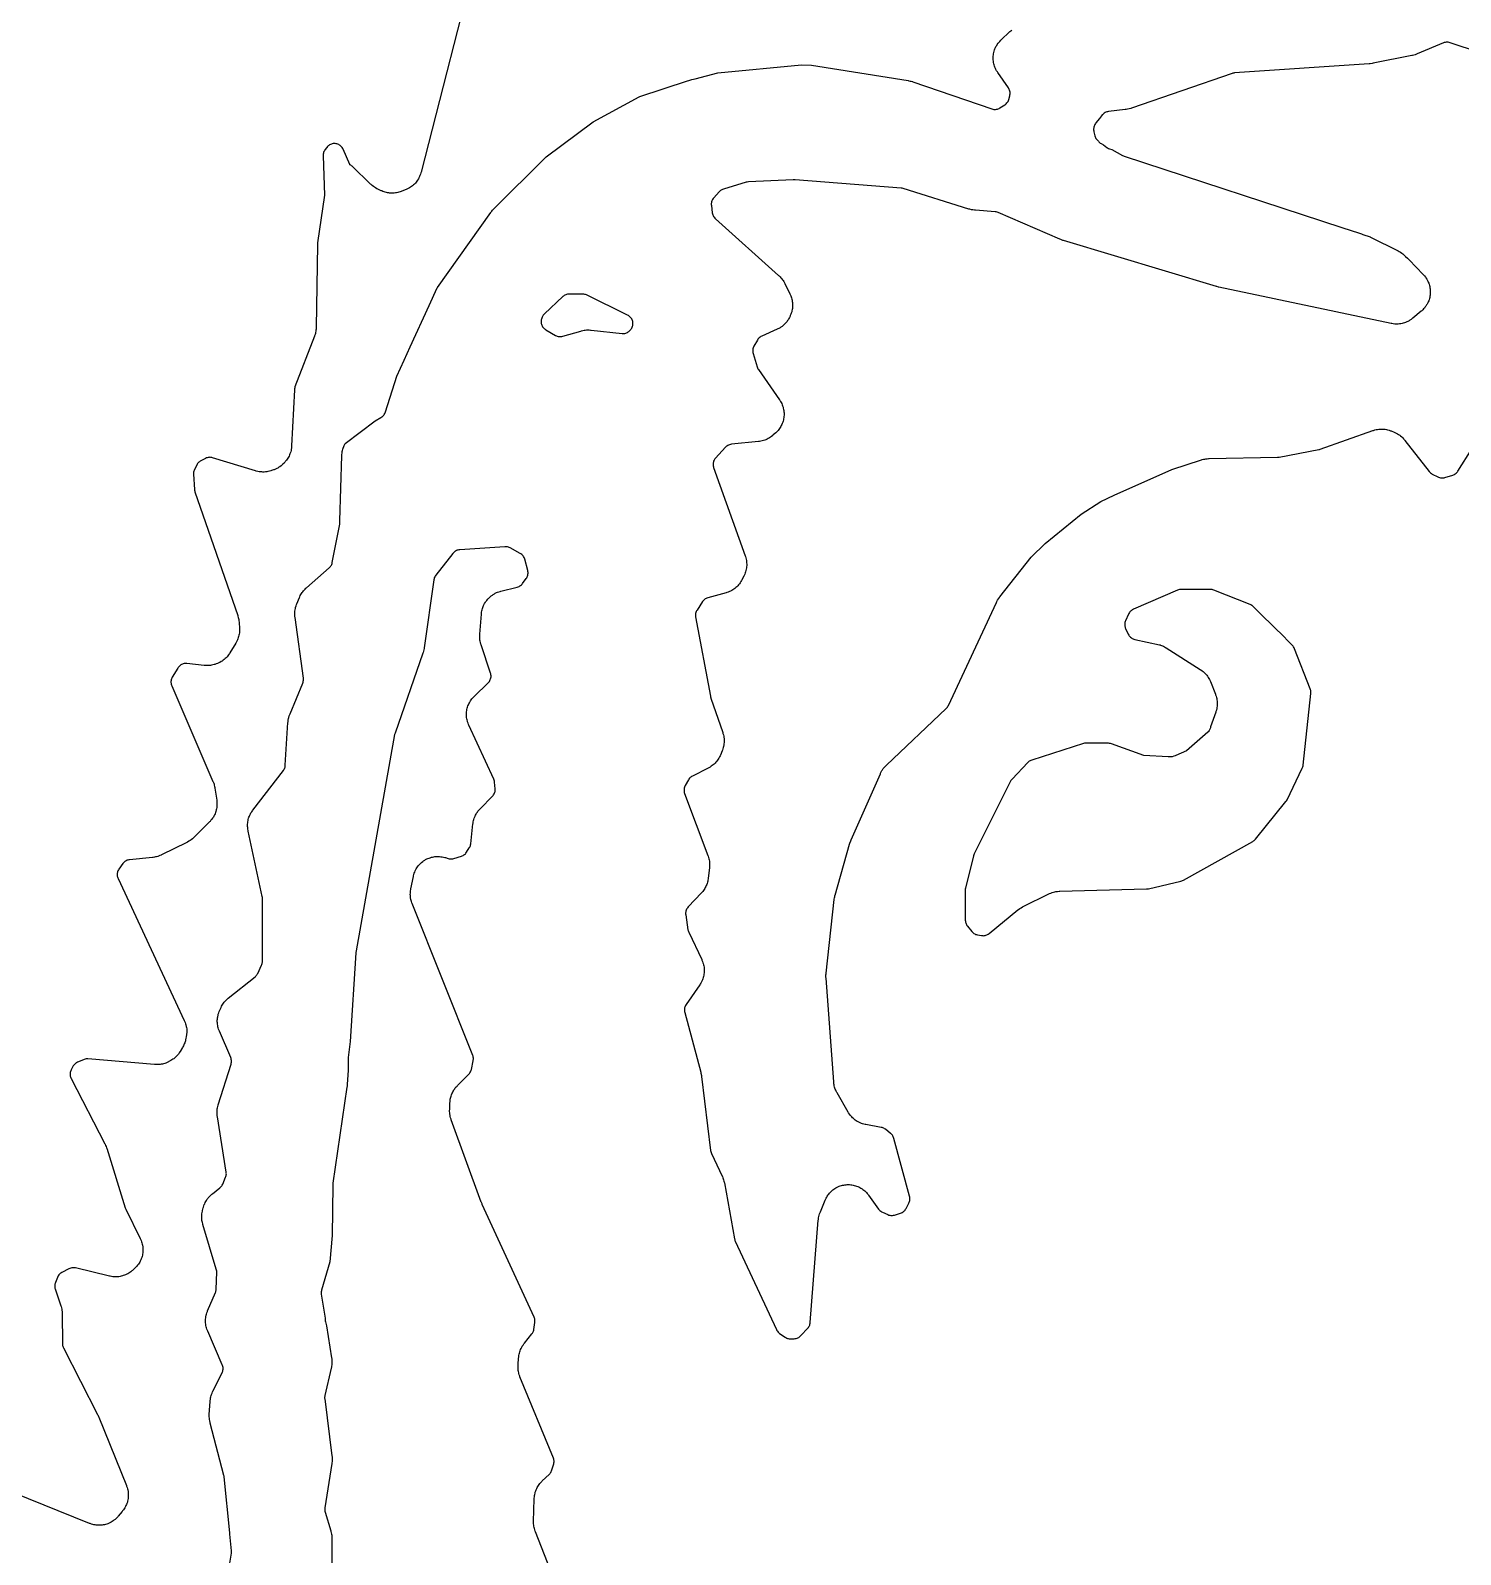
# Model space of a CAD drawing. Header units: millimetres. Extents: x 0 to 194, y 0 to 300.
# Drawn here: x 50.65 to 96.1, y 204.21 to 252.65 of the extents above; entities that cross this region are included whole.
import ezdxf

# ---------------------------------------------------------------- set-up
doc = ezdxf.new("R2010")
doc.units = ezdxf.units.MM
doc.layers.add('CUT', color=7, linetype='CONTINUOUS')

msp = doc.modelspace()

# ---------------------------------------------------------------- linework, layer by layer
at = {"layer": 'CUT'}
for points in [[(64.9231, 255.403), (63.0636, 248.145), (63.0573, 248.1228), (63.0435, 248.0786), (63.0275, 248.0352), (63.0139, 248.0033), (62.9935, 247.9618), (62.9766, 247.9315), (62.952, 247.8923), (62.9322, 247.8639), (62.9037, 247.8274), (62.881, 247.8012), (62.849, 247.7679), (62.8237, 247.7441), (62.7884, 247.7142), (62.7608, 247.6932), (62.7226, 247.6671), (62.693, 247.649), (62.6524, 247.627), (62.6106, 247.6071), (62.5895, 247.5976), (62.4532, 247.541), (62.4336, 247.5334), (62.3942, 247.5191), (62.3542, 247.5067), (62.3238, 247.4988), (62.2827, 247.4901), (62.2517, 247.4851), (62.21, 247.4803), (62.1787, 247.4782), (62.1368, 247.4773), (62.1054, 247.4781), (62.0635, 247.4812), (62.0323, 247.4849), (61.991, 247.4918), (61.9602, 247.4984), (61.9197, 247.5091), (61.8897, 247.5186), (61.8504, 247.533), (61.8117, 247.5493), (61.7926, 247.5579), (61.6828, 247.6103), (61.6613, 247.6213), (61.6189, 247.6444), (61.5779, 247.6697), (61.5482, 247.6903), (61.5101, 247.7198), (61.4736, 247.7514), (61.4558, 247.7676), (60.8694, 248.3329), (60.8486, 248.3512), (60.8262, 248.3674), (60.8024, 248.3816), (60.7936, 248.3858), (60.5839, 248.8737), (60.5707, 248.9005), (60.5549, 248.9259), (60.5367, 248.9496), (60.5162, 248.9714), (60.4937, 248.991), (60.4693, 249.0083), (60.4433, 249.0231), (60.4159, 249.0352), (60.3875, 249.0445), (60.3584, 249.051), (60.3287, 249.0545), (60.2988, 249.055), (60.269, 249.0526), (60.2396, 249.0472), (60.2108, 249.0389), (60.1831, 249.0278), (60.1566, 249.014), (60.1316, 248.9976), (60.1083, 248.9788), (60.087, 248.9578), (60.068, 248.9348), (60.0058, 248.8517), (59.9896, 248.8276), (59.9758, 248.8022), (59.9645, 248.7755), (59.9558, 248.7478), (59.9499, 248.7194), (59.9467, 248.6906), (59.9463, 248.6616), (59.9897, 247.4128), (59.7737, 245.8985), (59.7716, 245.8797), (59.7696, 245.8539), (59.7687, 245.835), (59.7276, 243.2175), (59.7269, 243.1978), (59.7245, 243.1584), (59.7205, 243.1192), (59.7161, 243.09), (59.7086, 243.0512), (59.7017, 243.0225), (59.6909, 242.9846), (59.6784, 242.9472), (59.6717, 242.9286), (59.0548, 241.3215), (59.045, 241.2913), (59.0385, 241.2602), (59.0353, 241.2287), (58.9481, 239.4441), (58.9465, 239.4225), (58.9423, 239.3794), (58.936, 239.3365), (58.9298, 239.3047), (58.9194, 239.2626), (58.9102, 239.2315), (58.8958, 239.1906), (58.8836, 239.1605), (58.8654, 239.1212), (58.8503, 239.0925), (58.8284, 239.0551), (58.8106, 239.0279), (58.7852, 238.9928), (58.7581, 238.959), (58.7442, 238.9424), (58.7219, 238.9172), (58.7061, 238.9002), (58.6736, 238.867), (58.6394, 238.8355), (58.6126, 238.8133), (58.5753, 238.7855), (58.5463, 238.7661), (58.5064, 238.7423), (58.4756, 238.7261), (58.4334, 238.7065), (58.3903, 238.6892), (58.3685, 238.6811), (58.309, 238.6607), (58.2865, 238.6536), (58.2413, 238.6407), (58.1954, 238.6301), (58.1607, 238.6241), (58.114, 238.6184), (58.0789, 238.6159), (58.0319, 238.6152), (57.9966, 238.6164), (57.9498, 238.6205), (57.9149, 238.6255), (57.8687, 238.6345), (57.8231, 238.6459), (57.8004, 238.6522), (56.4365, 239.0698), (56.4084, 239.0769), (56.3798, 239.0813), (56.3509, 239.083), (56.322, 239.0818), (56.2933, 239.0778), (56.2651, 239.0711), (56.2377, 239.0617), (56.2114, 239.0497), (56.0627, 238.9733), (56.039, 238.9596), (56.0165, 238.9439), (55.9956, 238.9261), (55.9764, 238.9066), (55.9591, 238.8854), (55.9438, 238.8626), (55.9306, 238.8386), (55.8612, 238.6971), (55.849, 238.6686), (55.8398, 238.639), (55.8337, 238.6086), (55.8308, 238.5778), (55.8311, 238.5468), (55.8605, 238.0626), (55.8634, 238.0355), (55.8687, 238.0088), (55.8764, 237.9827), (57.2348, 234.0538), (57.241, 234.0345), (57.2524, 233.9957), (57.2622, 233.9564), (57.2681, 233.9266), (57.2743, 233.8866), (57.2787, 233.8464), (57.2804, 233.8262), (57.291, 233.6566), (57.2919, 233.6338), (57.2924, 233.5883), (57.2907, 233.5427), (57.2876, 233.5087), (57.2813, 233.4635), (57.2748, 233.43), (57.2639, 233.3857), (57.254, 233.353), (57.2387, 233.31), (57.2256, 233.2785), (57.206, 233.2373), (57.1843, 233.1972), (57.173, 233.1774), (56.9828, 232.8642), (56.9703, 232.8448), (56.9443, 232.8065), (56.9164, 232.7696), (56.894, 232.7431), (56.8624, 232.7093), (56.8375, 232.6852), (56.8026, 232.6548), (56.7753, 232.6335), (56.7375, 232.6068), (56.7082, 232.5883), (56.6678, 232.5657), (56.6367, 232.5504), (56.5942, 232.532), (56.5509, 232.5159), (56.529, 232.5084), (56.5121, 232.5031), (56.4898, 232.4967), (56.445, 232.4851), (56.3997, 232.4758), (56.3654, 232.4706), (56.3194, 232.466), (56.2848, 232.4644), (56.2385, 232.4646), (56.1923, 232.4671), (56.1693, 232.469), (55.6166, 232.5282), (55.588, 232.5299), (55.5594, 232.5289), (55.5311, 232.5251), (55.5032, 232.5187), (55.4761, 232.5096), (55.4499, 232.498), (55.425, 232.4839), (55.4015, 232.4676), (55.3797, 232.449), (55.3598, 232.4285), (55.3419, 232.4062), (55.3262, 232.3823), (55.1547, 232.0914), (55.1416, 232.0664), (55.1308, 232.0404), (55.1225, 232.0134), (55.1168, 231.9858), (55.1138, 231.9578), (55.1133, 231.9296), (55.1155, 231.9015), (55.1204, 231.8737), (55.1278, 231.8465), (55.1377, 231.8201), (56.4489, 228.783), (56.4562, 228.7648), (56.4702, 228.7282), (56.4825, 228.6911), (56.4905, 228.6629), (56.4996, 228.6248), (56.507, 228.5863), (56.5103, 228.567), (56.5662, 228.1874), (56.569, 228.1643), (56.5734, 228.118), (56.5754, 228.0715), (56.5751, 228.0366), (56.5723, 227.9902), (56.5684, 227.9555), (56.5607, 227.9096), (56.5533, 227.8756), (56.541, 227.8307), (56.53, 227.7976), (56.5132, 227.7542), (56.4988, 227.7224), (56.4776, 227.681), (56.4601, 227.6509), (56.4346, 227.6119), (56.4141, 227.5837), (56.3848, 227.5476), (56.3537, 227.5131), (56.3376, 227.4962), (55.8489, 227.0071), (55.831, 226.9901), (55.7944, 226.9573), (55.756, 226.9265), (55.7261, 226.905), (55.6845, 226.8786), (55.6417, 226.8545), (55.6199, 226.843), (54.8155, 226.4471), (54.7971, 226.4385), (54.7599, 226.4223), (54.722, 226.4077), (54.6931, 226.3981), (54.6541, 226.387), (54.6244, 226.38), (54.5845, 226.3724), (54.5443, 226.3667), (54.5242, 226.3643), (53.7998, 226.2944), (53.7718, 226.2903), (53.7442, 226.2836), (53.7175, 226.2744), (53.6917, 226.2627), (53.6671, 226.2485), (53.644, 226.2322), (53.6225, 226.2137), (53.6028, 226.1933), (53.5852, 226.1711), (53.4584, 225.995), (53.4426, 225.9707), (53.4293, 225.945), (53.4185, 225.9181), (53.4103, 225.8904), (53.4048, 225.862), (53.4021, 225.8331), (53.4022, 225.8042), (53.4051, 225.7754), (53.4107, 225.747), (53.4191, 225.7193), (53.4301, 225.6925), (55.5378, 221.1868), (55.5472, 221.1652), (55.5648, 221.1216), (55.5802, 221.0771), (55.59, 221.0433), (55.6006, 220.9974), (55.6068, 220.9627), (55.6126, 220.916), (55.6151, 220.8809), (55.616, 220.8338), (55.6148, 220.7986), (55.6108, 220.7517), (55.6043, 220.7051), (55.6005, 220.6819), (55.5843, 220.5978), (55.5802, 220.5787), (55.5711, 220.5407), (55.5604, 220.5031), (55.5512, 220.4753), (55.5373, 220.4388), (55.5257, 220.412), (55.5087, 220.3768), (55.4902, 220.3425), (55.4805, 220.3255), (55.4072, 220.2026), (55.3964, 220.1853), (55.374, 220.1514), (55.3501, 220.1184), (55.3311, 220.0946), (55.3043, 220.064), (55.2832, 220.042), (55.2538, 220.0139), (55.2308, 219.9939), (55.1989, 219.9685), (55.1742, 219.9507), (55.1402, 219.9284), (55.1052, 219.9076), (55.0875, 219.8976), (55.0487, 219.8769), (55.0295, 219.8672), (54.9906, 219.8488), (54.9509, 219.8323), (54.9206, 219.8213), (54.8794, 219.8086), (54.8482, 219.8006), (54.8061, 219.7919), (54.7742, 219.787), (54.7314, 219.7823), (54.6992, 219.7804), (54.6562, 219.7799), (54.6132, 219.7815), (54.5917, 219.7827), (52.4742, 219.9607), (52.4444, 219.9618), (52.4146, 219.9598), (52.3852, 219.9549), (52.3564, 219.9471), (52.3285, 219.9365), (52.1399, 219.8537), (52.1138, 219.8407), (52.0891, 219.8252), (52.066, 219.8075), (52.0448, 219.7875), (52.0255, 219.7656), (52.0085, 219.7419), (51.9939, 219.7167), (51.9401, 219.6126), (51.9282, 219.5866), (51.9188, 219.5595), (51.9121, 219.5317), (51.908, 219.5034), (51.9066, 219.4748), (51.908, 219.4462), (51.9121, 219.4179), (51.9188, 219.3901), (51.9282, 219.3631), (51.9401, 219.337), (53.0107, 217.2669), (53.0193, 217.2492), (53.0359, 217.2134), (53.0509, 217.1769), (53.0642, 217.1398), (53.0705, 217.1211), (53.6588, 215.2316), (53.6666, 215.2096), (53.6761, 215.1883), (54.1373, 214.2517), (54.1467, 214.2312), (54.1646, 214.1899), (54.1803, 214.1477), (54.1905, 214.1156), (54.202, 214.072), (54.2089, 214.039), (54.216, 213.9945), (54.2196, 213.961), (54.2222, 213.916), (54.2224, 213.8823), (54.2205, 213.8373), (54.2173, 213.8037), (54.2109, 213.7592), (54.2044, 213.7261), (54.1936, 213.6824), (54.1838, 213.6501), (54.1687, 213.6077), (54.1557, 213.5765), (54.1364, 213.5358), (54.1204, 213.5061), (54.0971, 213.4676), (54.0782, 213.4396), (54.0512, 213.4036), (54.0296, 213.3777), (53.9992, 213.3446), (53.9671, 213.313), (53.9506, 213.2976), (53.8866, 213.2407), (53.8701, 213.2267), (53.8364, 213.1996), (53.8014, 213.1741), (53.7743, 213.1562), (53.7371, 213.1342), (53.7084, 213.119), (53.6692, 213.1007), (53.6393, 213.0884), (53.5985, 213.0738), (53.5674, 213.0645), (53.5255, 213.0539), (53.4937, 213.0476), (53.4509, 213.0411), (53.4186, 213.0379), (53.3754, 213.0356), (53.343, 213.0354), (53.2997, 213.0373), (53.2675, 213.0402), (53.2246, 213.0462), (53.1821, 213.0543), (53.1609, 213.0588), (52.0807, 213.3181), (52.0504, 213.3237), (52.0196, 213.3262), (51.9887, 213.3256), (51.958, 213.3217), (51.9279, 213.3147), (51.8987, 213.3047), (51.8707, 213.2917), (51.6429, 213.1715), (51.6168, 213.1559), (51.5924, 213.1379), (51.57, 213.1174), (51.5497, 213.0948), (51.5318, 213.0702), (51.5165, 213.044), (51.5039, 213.0163), (51.4409, 212.8566), (51.4313, 212.8284), (51.4246, 212.7993), (51.4208, 212.7698), (51.42, 212.74), (51.4221, 212.7103), (51.4271, 212.6809), (51.4351, 212.6522), (51.6112, 212.1196), (51.6179, 212.0975), (51.6302, 212.0528), (51.6401, 212.0076), (51.6458, 211.9734), (51.6511, 211.9274), (51.6539, 211.8812), (51.6548, 211.8581), (51.6648, 210.9136), (51.6664, 210.8859), (51.6705, 210.8585), (51.6771, 210.8316), (51.6862, 210.8054), (51.6977, 210.7801), (52.7806, 208.6637), (52.7894, 208.6454), (52.8104, 208.5993), (52.8184, 208.5807), (53.6968, 206.3995), (53.7045, 206.3787), (53.7191, 206.3367), (53.7315, 206.2941), (53.7393, 206.2617), (53.7474, 206.2181), (53.7519, 206.1851), (53.7558, 206.1409), (53.757, 206.1077), (53.7565, 206.0632), (53.7544, 206.03), (53.7495, 205.9859), (53.7442, 205.9531), (53.735, 205.9096), (53.7265, 205.8775), (53.713, 205.8352), (53.7013, 205.804), (53.6837, 205.7632), (53.6691, 205.7334), (53.6476, 205.6945), (53.63, 205.6663), (53.6048, 205.6297), (53.5778, 205.5945), (53.5638, 205.5772), (53.4349, 205.4252), (53.4205, 205.409), (53.391, 205.3774), (53.3599, 205.3472), (53.3356, 205.3257), (53.3018, 205.2987), (53.2755, 205.2796), (53.2392, 205.256), (53.2113, 205.2395), (53.1729, 205.2195), (53.1435, 205.2058), (53.1034, 205.1895), (53.0727, 205.1788), (53.0312, 205.1664), (52.9997, 205.1586), (52.9572, 205.1503), (52.9251, 205.1456), (52.882, 205.1414), (52.8496, 205.1398), (52.8063, 205.1398), (52.7739, 205.1413), (52.7308, 205.1454), (52.6987, 205.1501), (52.6562, 205.1583), (52.6247, 205.166), (52.5832, 205.1783), (52.5423, 205.1926), (52.522, 205.2002), (50.0856, 206.1855)], [(56.5498, 201.3241), (57.0342, 204.2531), (57.0373, 204.2791), (57.0382, 204.3052), (57.0367, 204.3314), (56.9853, 204.8534), (56.9844, 204.8677), (56.9812, 204.8949), (56.8059, 206.6761), (56.8026, 206.6998), (56.7974, 206.7232), (56.3592, 208.385), (56.3537, 208.4084), (56.3439, 208.4556), (56.3367, 208.5032), (56.3332, 208.5391), (56.3311, 208.5872), (56.3315, 208.6353), (56.3324, 208.6594), (56.3589, 209.0761), (56.3609, 209.0984), (56.3659, 209.1428), (56.3732, 209.187), (56.3803, 209.2198), (56.3919, 209.263), (56.4022, 209.295), (56.4181, 209.3368), (56.436, 209.3778), (56.4455, 209.3981), (56.7393, 209.9885), (56.7509, 210.0152), (56.76, 210.0428), (56.7663, 210.0712), (56.7699, 210.1001), (56.7706, 210.1292), (56.7685, 210.1583), (56.7636, 210.1869), (56.7559, 210.215), (56.7456, 210.2422), (56.2801, 211.3082), (56.2714, 211.3295), (56.2552, 211.3724), (56.2413, 211.416), (56.2325, 211.4492), (56.223, 211.4941), (56.2176, 211.528), (56.2128, 211.5736), (56.2109, 211.6079), (56.2107, 211.6538), (56.2124, 211.6881), (56.2168, 211.7337), (56.222, 211.7677), (56.2311, 211.8126), (56.2396, 211.8459), (56.2532, 211.8897), (56.2691, 211.9327), (56.2776, 211.954), (56.5259, 212.535), (56.5357, 212.5612), (56.543, 212.5883), (56.5478, 212.6159), (56.5499, 212.6438), (56.5664, 213.1827), (56.5656, 213.2149), (56.5614, 213.2469), (56.5538, 213.2782), (56.1264, 214.7), (56.121, 214.7196), (56.1111, 214.7589), (56.103, 214.7987), (56.0982, 214.8288), (56.0937, 214.8692), (56.0917, 214.8995), (56.0908, 214.9402), (56.0916, 214.9706), (56.0944, 215.0111), (56.0978, 215.0413), (56.1043, 215.0814), (56.1125, 215.1212), (56.1171, 215.141), (56.1404, 215.232), (56.146, 215.2523), (56.1584, 215.2926), (56.1725, 215.3322), (56.1845, 215.3614), (56.2024, 215.3996), (56.2171, 215.4275), (56.2384, 215.4638), (56.2556, 215.4903), (56.2802, 215.5245), (56.2999, 215.5492), (56.3276, 215.5809), (56.3494, 215.6036), (56.38, 215.6326), (56.4119, 215.6601), (56.4281, 215.6735), (56.6673, 215.8612), (56.6903, 215.8812), (56.7112, 215.9035), (56.7297, 215.9278), (56.7456, 215.9539), (56.7588, 215.9814), (56.8499, 216.199), (56.8594, 216.225), (56.8664, 216.2518), (56.871, 216.2791), (56.873, 216.3068), (56.8725, 216.3345), (56.8694, 216.362), (56.5887, 218.1261), (56.5859, 218.1468), (56.5812, 218.1882), (56.5785, 218.2298), (56.5779, 218.261), (56.5791, 218.3027), (56.5814, 218.3339), (56.5864, 218.3753), (56.5916, 218.4061), (56.6004, 218.4468), (56.6111, 218.4871), (56.6169, 218.5071), (57.0239, 219.7964), (57.0316, 219.8259), (57.0362, 219.8561), (57.0378, 219.8865), (57.0363, 219.9169), (57.0316, 219.9471), (57.024, 219.9766), (57.0134, 220.0052), (56.6535, 220.8426), (56.645, 220.864), (56.629, 220.9071), (56.6153, 220.951), (56.6066, 220.9844), (56.5974, 221.0295), (56.5923, 221.0636), (56.5878, 221.1094), (56.5861, 221.1438), (56.5863, 221.1899), (56.5882, 221.2243), (56.593, 221.2701), (56.5984, 221.3041), (56.6079, 221.3491), (56.6168, 221.3825), (56.6308, 221.4263), (56.6471, 221.4693), (56.6558, 221.4906), (56.6947, 221.5794), (56.7039, 221.599), (56.7232, 221.6379), (56.7443, 221.6757), (56.7615, 221.7033), (56.7862, 221.739), (56.806, 221.7648), (56.834, 221.7979), (56.8561, 221.8216), (56.8872, 221.8519), (56.9197, 221.8806), (56.9363, 221.8946), (57.786, 222.5757), (57.8064, 222.5936), (57.8251, 222.6134), (57.842, 222.6347), (57.8568, 222.6575), (57.8696, 222.6815), (57.992, 222.9405), (58.0023, 222.9649), (58.0103, 222.9902), (58.0161, 223.0161), (58.0196, 223.0424), (58.0208, 223.0689), (58.0198, 225.0629), (58.0181, 225.0945), (58.0131, 225.1257), (57.5669, 227.2054), (57.5629, 227.2267), (57.5559, 227.2693), (57.5509, 227.3123), (57.5487, 227.3446), (57.5479, 227.3879), (57.5488, 227.4203), (57.5522, 227.4634), (57.5562, 227.4956), (57.5637, 227.5382), (57.5708, 227.5698), (57.5823, 227.6115), (57.5925, 227.6423), (57.6079, 227.6827), (57.621, 227.7123), (57.6402, 227.7511), (57.6561, 227.7794), (57.679, 227.816), (57.7036, 227.8516), (57.7164, 227.8691), (58.686, 229.1332), (58.7029, 229.1575), (58.7172, 229.1834), (58.7289, 229.2106), (58.7379, 229.2387), (58.7441, 229.2677), (58.7474, 229.2971), (58.8325, 230.6563), (58.8348, 230.6811), (58.8406, 230.7304), (58.8492, 230.7794), (58.8576, 230.8157), (58.8715, 230.8634), (58.888, 230.9103), (58.8969, 230.9335), (59.3015, 231.9058), (59.3121, 231.9358), (59.3195, 231.9668), (59.3236, 231.9984), (59.3243, 232.0302), (59.3217, 232.0619), (59.0564, 233.9938), (59.0537, 234.0176), (59.0498, 234.0653), (59.0483, 234.1131), (59.0492, 234.1489), (59.0528, 234.1966), (59.0574, 234.2322), (59.0661, 234.2792), (59.0745, 234.3141), (59.0882, 234.36), (59.1042, 234.405), (59.1129, 234.4273), (59.1979, 234.6309), (59.2062, 234.6497), (59.2238, 234.6869), (59.2431, 234.7233), (59.2587, 234.7498), (59.2813, 234.7843), (59.2993, 234.8093), (59.3249, 234.8416), (59.3451, 234.8649), (59.3735, 234.8947), (59.4032, 234.9231), (59.4184, 234.937), (60.1411, 235.5678), (60.1615, 235.5873), (60.1799, 235.6086), (60.1962, 235.6315), (60.2103, 235.6559), (60.2221, 235.6815), (60.2314, 235.7081), (60.2381, 235.7355), (60.4699, 236.9048), (60.4737, 236.929), (60.4749, 236.946), (60.4758, 236.9499), (60.4791, 236.9771), (60.4799, 237.0045), (60.479, 237.0626), (60.5465, 239.1456), (60.5479, 239.1694), (60.5519, 239.2168), (60.5585, 239.2639), (60.5653, 239.2988), (60.5767, 239.345), (60.5872, 239.3791), (60.6035, 239.4237), (60.6174, 239.4565), (60.6383, 239.4992), (60.6524, 239.5244), (61.5987, 240.2475), (61.7885, 240.3515), (61.8129, 240.3665), (61.8358, 240.3837), (61.857, 240.403), (61.8762, 240.4242), (61.8933, 240.4472), (61.9081, 240.4717), (61.9205, 240.4975), (61.9304, 240.5243), (62.2883, 241.6579), (62.5215, 242.1666), (62.7175, 242.5942), (63.3224, 243.9134), (63.5788, 244.4728), (63.5844, 244.481), (65.2773, 246.8687), (65.2873, 246.8823), (65.3079, 246.909), (65.3294, 246.935), (65.3427, 246.9499), (67.0341, 248.6331), (68.5347, 249.7439), (69.9979, 250.5424), (70.0179, 250.5499), (71.5267, 251.0495), (71.5684, 251.0606), (71.6682, 251.0871), (71.7694, 251.114), (72.4943, 251.3067), (75.1575, 251.5624), (75.4684, 251.55), (78.5467, 251.0547), (78.5656, 251.0512), (78.6033, 251.0435), (78.6406, 251.0342), (78.6775, 251.0233), (78.6958, 251.0174), (81.2039, 250.1567), (81.2326, 250.1484), (81.262, 250.143), (81.2919, 250.1406), (81.3218, 250.1412), (81.3515, 250.1447), (81.3807, 250.1512), (81.4091, 250.1605), (81.4364, 250.1727), (81.4624, 250.1875), (81.6121, 250.2828), (81.6376, 250.301), (81.6611, 250.3218), (81.6823, 250.3449), (81.701, 250.3702), (81.717, 250.3972), (81.73, 250.4258), (81.7399, 250.4555), (81.7734, 250.5761), (81.7799, 250.6046), (81.7835, 250.6337), (81.7843, 250.663), (81.7822, 250.6922), (81.7773, 250.7211), (81.7696, 250.7493), (81.7591, 250.7767), (81.7461, 250.8029), (81.7305, 250.8278), (81.3932, 251.3122), (81.3806, 251.3313), (81.3564, 251.3701), (81.3342, 251.41), (81.3192, 251.4408), (81.3012, 251.4828), (81.2893, 251.5149), (81.2756, 251.5586), (81.2671, 251.5917), (81.2579, 251.6365), (81.2528, 251.6704), (81.2482, 251.7159), (81.2465, 251.7501), (81.2466, 251.7958), (81.2484, 251.83), (81.2531, 251.8755), (81.2584, 251.9093), (81.2677, 251.9541), (81.2764, 251.9872), (81.2902, 252.0308), (81.3021, 252.0629), (81.3203, 252.1048), (81.3355, 252.1355), (81.3578, 252.1754), (81.376, 252.2044), (81.4023, 252.2419), (81.4233, 252.2689), (81.4532, 252.3034), (81.4849, 252.3364), (81.5011, 252.3525), (81.7666, 252.6028), (81.7802, 252.6151), (81.808, 252.6392), (81.8368, 252.6622)], [(97.6372, 251.6418), (95.7659, 252.2603), (95.7363, 252.2685), (95.7061, 252.2735), (95.6755, 252.2755), (95.6449, 252.2743), (95.6145, 252.27), (95.5847, 252.2626), (95.5559, 252.2522), (94.7202, 251.9024), (94.6992, 251.8942), (94.6567, 251.8789), (94.6135, 251.8658), (94.5697, 251.8548), (94.5476, 251.8498), (93.3244, 251.6076), (93.2961, 251.6029), (93.225, 251.5935), (93.1964, 251.5906), (88.9178, 251.2998), (88.8915, 251.2968), (88.8655, 251.2915), (88.8401, 251.284), (85.6399, 250.1766), (85.6161, 250.169), (85.5679, 250.1553), (85.5191, 250.1443), (85.4698, 250.136), (85.445, 250.1326), (84.9125, 250.0735), (84.8833, 250.0688), (84.8546, 250.0612), (84.8269, 250.0508), (84.8003, 250.0378), (84.7751, 250.0222), (84.7516, 250.0041), (84.7412, 249.9944), (84.7277, 249.983), (84.7081, 249.9632), (84.6905, 249.9417), (84.6255, 249.8543), (84.5134, 249.7128), (84.4961, 249.6885), (84.4812, 249.6626), (84.4691, 249.6353), (84.4689, 249.6349), (84.4676, 249.6325), (84.4563, 249.6054), (84.4477, 249.5774), (84.4419, 249.5486), (84.4389, 249.5195), (84.4388, 249.4902), (84.4416, 249.461), (84.4471, 249.4322), (84.479, 249.3022), (84.4874, 249.2739), (84.4986, 249.2466), (84.5123, 249.2206), (84.5286, 249.196), (84.5472, 249.1732), (84.5679, 249.1522), (84.5708, 249.1499), (84.5718, 249.1482), (84.5885, 249.1262), (84.6072, 249.1058), (84.6277, 249.0871), (84.6498, 249.0705), (84.6733, 249.056), (84.7536, 249.0114), (84.8569, 248.9341), (84.8832, 248.9165), (84.9112, 248.9017), (84.9406, 248.89), (85.0215, 248.8627), (85.3579, 248.6759), (85.3835, 248.6632), (85.4103, 248.653), (92.3317, 246.3904), (92.8872, 246.2025), (92.9479, 246.182), (92.9964, 246.1656), (93.2241, 246.0886), (93.2346, 246.0838), (94.1226, 245.6412), (94.1451, 245.6292), (94.1893, 245.6039), (94.2321, 245.5762), (94.2629, 245.5536), (94.2919, 245.5297), (94.355, 245.4671), (94.4144, 245.4081), (94.4215, 245.4011), (94.4641, 245.3588), (94.9117, 244.8956), (94.9265, 244.8796), (94.9551, 244.8469), (94.9822, 244.8129), (95.0012, 244.7865), (95.0248, 244.75), (95.0412, 244.7218), (95.0612, 244.6832), (95.0748, 244.6536), (95.091, 244.6133), (95.1016, 244.5825), (95.1139, 244.5408), (95.1215, 244.5091), (95.1296, 244.4664), (95.1342, 244.4341), (95.1382, 244.3909), (95.1396, 244.3583), (95.1394, 244.3148), (95.1376, 244.2823), (95.1332, 244.2391), (95.1283, 244.2069), (95.1198, 244.1642), (95.1118, 244.1327), (95.0992, 244.0911), (95.0882, 244.0604), (95.0716, 244.0202), (95.0577, 243.9907), (95.0373, 243.9523), (95.0207, 243.9244), (94.9967, 243.8881), (94.9774, 243.8619), (94.95, 243.8281), (94.9283, 243.8038), (94.8977, 243.7729), (94.8658, 243.7434), (94.8494, 243.7291), (94.5824, 243.5062), (94.5647, 243.4921), (94.5287, 243.465), (94.4913, 243.4396), (94.4623, 243.4221), (94.4226, 243.4006), (94.392, 243.3861), (94.3503, 243.3687), (94.3185, 243.3573), (94.2752, 243.3442), (94.2424, 243.336), (94.1981, 243.3274), (94.1646, 243.3225), (94.1196, 243.3183), (94.0858, 243.3169), (94.0406, 243.3172), (94.0069, 243.3192), (93.962, 243.324), (93.9174, 243.3311), (93.8952, 243.3352), (88.4213, 244.4918), (88.4031, 244.496), (88.3576, 244.5076), (88.3395, 244.5126), (83.4822, 245.9709), (83.4569, 245.9793), (83.3944, 246.0022), (83.3696, 246.0121), (81.4057, 246.866), (81.374, 246.8777), (81.3411, 246.8858), (81.3075, 246.8901), (80.6799, 246.9351), (80.6541, 246.9377), (80.6027, 246.9444), (80.5517, 246.954), (80.5014, 246.9666), (80.4764, 246.9736), (78.3887, 247.6246), (78.3563, 247.6328), (78.3231, 247.6373), (74.9569, 247.904), (74.9379, 247.9049), (74.9119, 247.9053), (74.8929, 247.905), (73.4676, 247.8372), (73.4314, 247.8333), (73.3961, 247.825), (72.673, 247.6093), (72.6469, 247.6001), (72.6216, 247.5886), (72.5976, 247.5748), (72.5749, 247.5588), (72.5538, 247.5408), (72.5344, 247.5209), (72.3628, 247.3275), (72.3451, 247.3055), (72.3295, 247.282), (72.3162, 247.257), (72.3053, 247.2309), (72.2969, 247.2039), (72.291, 247.1763), (72.2878, 247.1482), (72.2873, 247.1199), (72.2894, 247.0917), (72.319, 246.8521), (72.3243, 246.8218), (72.3327, 246.7923), (72.3441, 246.7637), (72.3583, 246.7365), (72.3752, 246.7108), (72.3947, 246.687), (72.4165, 246.6654), (74.4271, 244.8633), (74.4427, 244.8487), (74.473, 244.8188), (74.5019, 244.7875), (74.5224, 244.763), (74.5482, 244.7291), (74.5664, 244.7028), (74.5888, 244.6666), (74.6096, 244.6294), (74.6195, 244.6105), (74.7844, 244.2784), (74.7935, 244.2591), (74.8105, 244.2202), (74.8258, 244.1805), (74.8358, 244.1502), (74.8472, 244.1092), (74.8543, 244.0782), (74.8618, 244.0363), (74.8659, 244.0047), (74.8694, 243.9623), (74.8706, 243.9305), (74.8701, 243.8879), (74.8682, 243.8561), (74.8636, 243.8138), (74.8588, 243.7823), (74.8503, 243.7406), (74.8424, 243.7098), (74.83, 243.6691), (74.8157, 243.629), (74.8081, 243.6092), (74.7985, 243.5858), (74.7899, 243.5663), (74.7719, 243.5277), (74.752, 243.49), (74.7358, 243.4626), (74.7125, 243.4269), (74.6938, 243.4011), (74.6672, 243.3678), (74.6461, 243.3439), (74.6165, 243.3132), (74.5932, 243.2914), (74.5609, 243.2637), (74.5356, 243.2442), (74.5008, 243.2197), (74.4738, 243.2026), (74.4368, 243.1815), (74.3989, 243.1622), (74.3796, 243.153), (73.8901, 242.9327), (73.8624, 242.9185), (73.8363, 242.9014), (73.8121, 242.8817), (73.79, 242.8596), (73.7704, 242.8353), (73.7535, 242.8092), (73.6426, 242.6172), (73.6288, 242.5902), (73.6177, 242.5618), (73.6096, 242.5325), (73.6045, 242.5025), (73.6025, 242.4722), (73.6035, 242.4418), (73.6076, 242.4116), (73.6148, 242.3821), (73.7402, 241.9584), (73.751, 241.928), (73.7651, 241.8989), (73.7821, 241.8715), (74.4525, 240.9144), (74.4645, 240.8964), (74.4876, 240.8597), (74.509, 240.8219), (74.5236, 240.7929), (74.5412, 240.7532), (74.5529, 240.7229), (74.5667, 240.6817), (74.5754, 240.6504), (74.5851, 240.6081), (74.5908, 240.5761), (74.5964, 240.5331), (74.599, 240.5007), (74.6004, 240.4573), (74.5999, 240.4248), (74.5971, 240.3815), (74.5934, 240.3492), (74.5865, 240.3064), (74.5797, 240.2746), (74.5687, 240.2327), (74.5589, 240.2017), (74.5439, 240.161), (74.5312, 240.131), (74.5123, 240.092), (74.4967, 240.0634), (74.4742, 240.0264), (74.456, 239.9994), (74.4299, 239.9647), (74.4092, 239.9397), (74.38, 239.9076), (74.3492, 239.877), (74.3335, 239.8621), (74.2583, 239.7943), (74.2404, 239.7789), (74.2037, 239.7491), (74.1655, 239.7212), (74.1358, 239.7019), (74.0948, 239.6782), (74.0633, 239.6621), (74.0201, 239.6429), (73.987, 239.6302), (73.942, 239.6156), (73.9078, 239.6064), (73.8616, 239.5966), (73.8149, 239.5893), (73.7914, 239.5862), (72.9272, 239.4963), (72.8967, 239.4915), (72.8669, 239.4837), (72.838, 239.4727), (72.8104, 239.4589), (72.7843, 239.4424), (72.7601, 239.4232), (72.738, 239.4016), (72.4228, 239.0609), (72.4038, 239.0381), (72.387, 239.0136), (72.3728, 238.9875), (72.3613, 238.9601), (72.3525, 238.9317), (72.3465, 238.9026), (72.3435, 238.8731), (72.3434, 238.8434), (72.3462, 238.8138), (72.352, 238.7846), (72.3606, 238.7562), (73.3627, 235.9528), (73.3699, 235.931), (73.3831, 235.887), (73.3941, 235.8424), (73.4006, 235.8087), (73.4069, 235.7632), (73.4099, 235.7289), (73.4116, 235.683), (73.4111, 235.6486), (73.4081, 235.6027), (73.4042, 235.5686), (73.3965, 235.5233), (73.389, 235.4897), (73.3768, 235.4454), (73.366, 235.4127), (73.3493, 235.3699), (73.3304, 235.3281), (73.3205, 235.3074), (73.2614, 235.1922), (73.2503, 235.1717), (73.2269, 235.1315), (73.2016, 235.0926), (73.1811, 235.0644), (73.1518, 235.0283), (73.1286, 235.0024), (73.0957, 234.9695), (73.0699, 234.9461), (73.0338, 234.9168), (73.0057, 234.8962), (72.9669, 234.8707), (72.9368, 234.8532), (72.8955, 234.8318), (72.8637, 234.8175), (72.8205, 234.8005), (72.7764, 234.7858), (72.7541, 234.7791), (72.1785, 234.6198), (72.1493, 234.6101), (72.1213, 234.5975), (72.0947, 234.582), (72.0698, 234.5639), (72.0469, 234.5433), (72.0262, 234.5205), (72.008, 234.4958), (71.8324, 234.2292), (71.8177, 234.2045), (71.8055, 234.1784), (71.7958, 234.1513), (71.7888, 234.1234), (71.7845, 234.095), (71.7829, 234.0663), (71.7841, 234.0375), (71.788, 234.009), (72.2585, 231.4935), (72.2632, 231.4724), (72.2707, 231.4437), (72.277, 231.423), (72.6498, 230.3318), (72.6568, 230.3096), (72.6695, 230.2648), (72.6799, 230.2194), (72.686, 230.185), (72.6916, 230.1388), (72.6941, 230.104), (72.695, 230.0574), (72.6938, 230.0226), (72.6898, 229.9762), (72.6851, 229.9416), (72.6763, 229.8958), (72.668, 229.862), (72.6546, 229.8174), (72.6389, 229.7735), (72.6305, 229.7518), (72.5758, 229.621), (72.5665, 229.6002), (72.5468, 229.5591), (72.5251, 229.519), (72.5074, 229.4899), (72.4817, 229.4523), (72.4611, 229.4251), (72.4317, 229.3902), (72.4084, 229.3653), (72.3757, 229.3336), (72.3501, 229.3111), (72.3143, 229.2828), (72.2865, 229.2631), (72.248, 229.2386), (72.2085, 229.2161), (72.1884, 229.2054), (71.6875, 228.9535), (71.6619, 228.9391), (71.6379, 228.9222), (71.6156, 228.903), (71.5953, 228.8817), (71.5772, 228.8586), (71.5615, 228.8338), (71.4582, 228.6521), (71.445, 228.6261), (71.4344, 228.5989), (71.4265, 228.5707), (71.4214, 228.542), (71.4191, 228.5129), (71.4197, 228.4837), (71.423, 228.4547), (71.4292, 228.4261), (71.4382, 228.3983), (72.1793, 226.4261), (72.1862, 226.4061), (72.1993, 226.3658), (72.2104, 226.3249), (72.2173, 226.2939), (72.2245, 226.2521), (72.2284, 226.2206), (72.2316, 226.1783), (72.2326, 226.1466), (72.2318, 226.1042), (72.2291, 226.0619), (72.2272, 226.0408), (72.1899, 225.7089), (72.1872, 225.6884), (72.1807, 225.6476), (72.1723, 225.6071), (72.1646, 225.5771), (72.1526, 225.5375), (72.1422, 225.5083), (72.1266, 225.4701), (72.1136, 225.4419), (72.0945, 225.4053), (72.0789, 225.3785), (72.0566, 225.3437), (72.0386, 225.3184), (72.0131, 225.2858), (71.9862, 225.2545), (71.9724, 225.2391), (71.5513, 224.792), (71.5317, 224.769), (71.5146, 224.7441), (71.5, 224.7177), (71.4881, 224.6899), (71.4791, 224.661), (71.4731, 224.6314), (71.4701, 224.6013), (71.4701, 224.5711), (71.4732, 224.541), (71.5452, 224.0699), (71.551, 224.0413), (71.5595, 224.0135), (71.5707, 223.9865), (71.9821, 223.1205), (71.9908, 223.101), (72.0073, 223.0615), (72.0219, 223.0212), (72.0314, 222.9906), (72.0422, 222.9491), (72.0487, 222.9177), (72.0554, 222.8754), (72.0589, 222.8435), (72.0616, 222.8008), (72.0621, 222.7687), (72.0607, 222.7259), (72.0581, 222.6939), (72.0527, 222.6514), (72.0471, 222.6198), (72.0376, 222.578), (72.029, 222.5471), (72.0156, 222.5065), (72.0041, 222.4765), (71.9869, 222.4373), (71.9726, 222.4085), (71.9518, 222.3711), (71.9292, 222.3348), (71.9174, 222.3169), (71.484, 221.6887), (71.4687, 221.6642), (71.4559, 221.6383), (71.4456, 221.6113), (71.438, 221.5834), (71.4331, 221.555), (71.431, 221.5262), (71.4316, 221.4973), (71.435, 221.4686), (71.4412, 221.4404), (71.9512, 219.5459), (71.9584, 219.5146), (71.9737, 219.4358), (71.9787, 219.4041), (72.2632, 217.047), (72.2688, 217.015), (72.2779, 216.9838), (72.2903, 216.9538), (72.6317, 216.2385), (72.6398, 216.2204), (72.6553, 216.1838), (72.6692, 216.1465), (72.6784, 216.1182), (72.6889, 216.0798), (72.6978, 216.0411), (72.7018, 216.0216), (73.0252, 214.2448), (73.0309, 214.2199), (73.0386, 214.1955), (73.0484, 214.1719), (74.3571, 211.3602), (74.3721, 211.3321), (74.3899, 211.3058), (74.4104, 211.2814), (74.4333, 211.2594), (74.4585, 211.24), (74.6347, 211.1182), (74.6581, 211.1036), (74.6827, 211.0912), (74.7083, 211.0811), (74.7347, 211.0734), (74.7618, 211.0681), (74.7892, 211.0654), (74.8167, 211.0652), (74.9237, 211.0692), (74.9532, 211.0718), (74.9824, 211.0773), (75.0109, 211.0857), (75.0384, 211.0968), (75.0646, 211.1106), (75.0894, 211.1269), (75.1125, 211.1456), (75.1335, 211.1664), (75.355, 211.4083), (75.3731, 211.4301), (75.3892, 211.4536), (75.4029, 211.4784), (75.4142, 211.5045), (75.423, 211.5315), (75.4292, 211.5592), (75.4328, 211.5874), (75.688, 214.8392), (75.6905, 214.8631), (75.6968, 214.9107), (75.7056, 214.9579), (75.7141, 214.9929), (75.728, 215.0389), (75.7442, 215.0841), (75.7529, 215.1065), (75.9089, 215.4765), (75.9178, 215.4963), (75.9365, 215.5353), (75.9571, 215.5735), (75.9739, 215.6013), (75.998, 215.6373), (76.0174, 215.6633), (76.0449, 215.6968), (76.0667, 215.7209), (76.0974, 215.7515), (76.1214, 215.7734), (76.1548, 215.801), (76.1808, 215.8204), (76.2167, 215.8447), (76.2445, 215.8615), (76.2826, 215.8822), (76.3119, 215.8963), (76.3518, 215.9132), (76.3822, 215.9245), (76.4236, 215.9375), (76.455, 215.9457), (76.4974, 215.9547), (76.5295, 215.9598), (76.5725, 215.9647), (76.6049, 215.9667), (76.6483, 215.9674), (76.6807, 215.9663), (76.7239, 215.9628), (76.7562, 215.9587), (76.7988, 215.951), (76.8305, 215.9438), (76.8722, 215.932), (76.903, 215.9218), (76.9434, 215.9061), (76.9731, 215.8929), (77.0118, 215.8734), (77.0401, 215.8574), (77.0767, 215.8343), (77.1033, 215.8157), (77.1376, 215.7891), (77.1623, 215.768), (77.1938, 215.7383), (77.2164, 215.7149), (77.2449, 215.6823), (77.2718, 215.6483), (77.2849, 215.631), (77.6027, 215.1882), (77.6226, 215.1633), (77.6451, 215.1407), (77.6699, 215.1205), (77.6967, 215.1032), (77.7252, 215.0887), (77.8987, 215.0121), (77.9278, 215.001), (77.9579, 214.993), (77.9887, 214.9882), (78.0198, 214.9866), (78.0508, 214.9882), (78.0816, 214.993), (78.1117, 215.001), (78.3019, 215.0621), (78.3291, 215.0723), (78.3551, 215.0851), (78.3799, 215.1004), (78.403, 215.118), (78.4243, 215.1377), (78.4436, 215.1594), (78.4607, 215.1829), (78.4755, 215.208), (78.5665, 215.3807), (78.5784, 215.4062), (78.5878, 215.4327), (78.5948, 215.4599), (78.5992, 215.4877), (78.6009, 215.5157), (78.6001, 215.5438), (78.5966, 215.5717), (78.5905, 215.5992), (78.0907, 217.4374), (78.0823, 217.4636), (78.0715, 217.4888), (78.0585, 217.513), (78.0434, 217.5358), (78.0262, 217.5572), (78.0071, 217.577), (77.9863, 217.5949), (77.8188, 217.7261), (77.795, 217.7429), (77.7697, 217.7574), (77.7432, 217.7693), (77.7156, 217.7786), (77.6872, 217.7852), (77.1981, 217.8737), (77.1769, 217.8781), (77.1347, 217.8879), (77.093, 217.8996), (77.0622, 217.91), (77.0218, 217.9257), (76.9922, 217.9389), (76.9535, 217.9585), (76.9253, 217.9745), (76.8887, 217.9977), (76.8621, 218.0164), (76.8279, 218.043), (76.8033, 218.0641), (76.7718, 218.0939), (76.7493, 218.1173), (76.7208, 218.1499), (76.7007, 218.1754), (76.6755, 218.2106), (76.652, 218.247), (76.6407, 218.2655), (76.2857, 218.879), (76.2759, 218.8968), (76.2572, 218.9328), (76.2401, 218.9696), (76.2286, 218.9977), (76.2149, 219.0359), (76.2059, 219.0649), (76.1958, 219.1041), (76.1894, 219.1339), (76.1828, 219.1739), (76.178, 219.2141), (76.1761, 219.2343), (75.9328, 222.5261), (75.9318, 222.5468), (75.9306, 222.5881), (75.9314, 222.6295), (75.934, 222.6708), (75.9358, 222.6914), (76.1943, 225.0263), (76.1967, 225.0447), (76.2023, 225.0813), (76.2094, 225.1177), (76.218, 225.1537), (76.2226, 225.1716), (76.6799, 226.7926), (76.6897, 226.8232), (76.7169, 226.8986), (76.7289, 226.9284), (77.6598, 229.0259), (77.6693, 229.0459), (77.6892, 229.0855), (77.7111, 229.124), (77.7288, 229.152), (77.7544, 229.1882), (77.7748, 229.2144), (77.8038, 229.2479), (77.8344, 229.2799), (77.8501, 229.2955), (79.7564, 231.104), (79.7758, 231.1243), (79.7933, 231.1464), (79.8087, 231.1699), (79.8217, 231.1948), (81.3507, 234.4726), (81.3625, 234.4961), (81.3874, 234.5422), (81.415, 234.5869), (81.4451, 234.6298), (81.4608, 234.6508), (82.4585, 235.9105), (82.893, 236.341), (84.0385, 237.2713), (84.6725, 237.6745), (85.0912, 237.8844), (86.9223, 238.701), (87.8638, 239.0023), (87.8848, 239.0084), (87.9269, 239.0197), (87.9696, 239.0289), (88.0019, 239.0342), (88.0452, 239.0393), (88.0888, 239.0422), (88.1106, 239.0431), (90.2845, 239.0833), (90.3097, 239.0849), (90.3347, 239.0885), (91.598, 239.3278), (91.6206, 239.3329), (91.6427, 239.3399), (93.311, 239.9332), (93.3333, 239.9404), (93.3782, 239.9538), (93.4238, 239.9648), (93.4583, 239.9713), (93.5047, 239.9775), (93.5397, 239.9804), (93.5866, 239.9817), (93.6217, 239.9809), (93.6684, 239.9774), (93.7032, 239.973), (93.7493, 239.9646), (93.7835, 239.9565), (93.8285, 239.9434), (93.8727, 239.928), (93.8946, 239.9197), (93.9916, 239.8801), (94.0131, 239.8706), (94.0556, 239.8506), (94.097, 239.8284), (94.1271, 239.8102), (94.1659, 239.7838), (94.194, 239.7625), (94.2299, 239.7322), (94.2555, 239.7081), (94.2881, 239.6742), (94.3188, 239.6387), (94.3337, 239.6205), (95.1013, 238.6327), (95.1226, 238.6081), (95.1465, 238.586), (95.1726, 238.5666), (95.2007, 238.5501), (95.3773, 238.4591), (95.4038, 238.447), (95.4314, 238.4376), (95.4598, 238.4308), (95.4887, 238.4269), (95.5178, 238.4258), (95.5469, 238.4275), (95.5757, 238.432), (95.6039, 238.4393), (95.8511, 238.5163), (95.8796, 238.5268), (95.9069, 238.5401), (95.9328, 238.5561), (95.9569, 238.5747), (95.979, 238.5956), (95.9988, 238.6187), (96.0162, 238.6436), (96.4693, 239.3682)], [(67.8615, 201.9511), (66.6965, 204.9268), (66.6888, 204.9481), (66.6745, 204.9908), (66.6623, 205.0342), (66.6549, 205.0671), (66.6471, 205.1116), (66.643, 205.1451), (66.6397, 205.1901), (66.6387, 205.2351), (66.6388, 205.2577), (66.6589, 205.9793), (66.6601, 206.0014), (66.6635, 206.0453), (66.669, 206.0891), (66.6748, 206.1217), (66.6846, 206.1647), (66.6935, 206.1965), (66.7075, 206.2384), (66.7195, 206.2692), (66.7375, 206.3095), (66.7524, 206.3389), (66.7743, 206.3773), (66.7921, 206.4051), (66.8176, 206.4411), (66.838, 206.4671), (66.8669, 206.5005), (66.8974, 206.5323), (66.9131, 206.5479), (67.131, 206.7541), (67.151, 206.775), (67.169, 206.7978), (67.1846, 206.8222), (67.1979, 206.848), (67.2086, 206.8749), (67.2726, 207.0621), (67.2811, 207.0917), (67.2864, 207.122), (67.2887, 207.1527), (67.2878, 207.1834), (67.2837, 207.2139), (67.2766, 207.2438), (67.2664, 207.2729), (66.2063, 209.8622), (66.1989, 209.8816), (66.185, 209.9205), (66.173, 209.96), (66.1653, 209.9901), (66.1569, 210.0306), (66.152, 210.0612), (66.1473, 210.1023), (66.1453, 210.1332), (66.1444, 210.1745), (66.1454, 210.2159), (66.1464, 210.2365), (66.1626, 210.4626), (66.1648, 210.4854), (66.1704, 210.5308), (66.1782, 210.576), (66.1859, 210.6094), (66.1983, 210.6535), (66.2093, 210.686), (66.2262, 210.7286), (66.2404, 210.7599), (66.2615, 210.8005), (66.2788, 210.8301), (66.304, 210.8684), (66.331, 210.9054), (66.345, 210.9235), (66.5854, 211.2193), (66.6015, 211.2411), (66.6156, 211.2642), (66.6275, 211.2885), (66.6372, 211.3137), (66.6446, 211.3398), (66.6496, 211.3664), (66.6803, 211.5829), (66.683, 211.6113), (66.6829, 211.6399), (66.6801, 211.6683), (66.6747, 211.6964), (66.6666, 211.7238), (66.6559, 211.7503), (65.0074, 215.3375), (65.0001, 215.3542), (64.9828, 215.3962), (64.9763, 215.4131), (64.0214, 218.0291), (64.0142, 218.0502), (64.0011, 218.0926), (63.99, 218.1357), (63.9834, 218.1683), (63.9766, 218.2123), (63.9732, 218.2454), (63.9708, 218.2898), (63.9707, 218.3342), (63.9711, 218.3565), (63.9812, 218.5774), (63.9826, 218.5981), (63.9864, 218.6395), (63.9921, 218.6807), (63.9978, 218.7113), (64.0073, 218.7518), (64.0158, 218.7817), (64.029, 218.8212), (64.0402, 218.8502), (64.057, 218.8883), (64.0708, 218.9161), (64.091, 218.9525), (64.1074, 218.979), (64.1309, 219.0133), (64.1496, 219.0381), (64.1762, 219.0701), (64.2042, 219.1009), (64.2185, 219.1159), (64.5802, 219.478), (64.5997, 219.4995), (64.6169, 219.5226), (64.6319, 219.5474), (64.6444, 219.5735), (64.6543, 219.6006), (64.6616, 219.6286), (64.7186, 219.9007), (64.7232, 219.9296), (64.7249, 219.9588), (64.7238, 219.988), (64.7199, 220.017), (64.7131, 220.0455), (64.7036, 220.0732), (62.78, 224.8985), (62.7725, 224.919), (62.7583, 224.9603), (62.7461, 225.0022), (62.7385, 225.034), (62.7305, 225.0769), (62.726, 225.1093), (62.7222, 225.1528), (62.7209, 225.1855), (62.7213, 225.2291), (62.7232, 225.2618), (62.7278, 225.3052), (62.7345, 225.3483), (62.7384, 225.3698), (62.8184, 225.7584), (62.8234, 225.7799), (62.8344, 225.8226), (62.8475, 225.8647), (62.8588, 225.8958), (62.8759, 225.9364), (62.8903, 225.9662), (62.9113, 226.0049), (62.9285, 226.0331), (62.9532, 226.0697), (62.973, 226.0961), (63.0012, 226.13), (63.0236, 226.1543), (63.0549, 226.1853), (63.0795, 226.2074), (63.1138, 226.2351), (63.1404, 226.2547), (63.1772, 226.279), (63.2057, 226.2958), (63.2447, 226.3163), (63.2746, 226.3303), (63.3155, 226.347), (63.3466, 226.3579), (63.3889, 226.3705), (63.421, 226.3783), (63.4643, 226.3867), (63.497, 226.3914), (63.5409, 226.3955), (63.5739, 226.3969), (63.618, 226.3967), (63.651, 226.3949), (63.6949, 226.3904), (63.7275, 226.3854), (63.7707, 226.3766), (63.8134, 226.3656), (63.8347, 226.3597), (63.9238, 226.3322), (63.9527, 226.3248), (63.9822, 226.3203), (64.012, 226.3188), (64.0418, 226.3203), (64.0712, 226.3247), (64.1002, 226.332), (64.3423, 226.4062), (64.3705, 226.4164), (64.3976, 226.4294), (64.4232, 226.445), (64.4472, 226.4631), (64.4692, 226.4835), (64.489, 226.5061), (64.5065, 226.5304), (64.5943, 226.6665), (64.6082, 226.6904), (64.6198, 226.7155), (64.6291, 226.7416), (64.636, 226.7685), (64.6403, 226.7959), (64.7112, 227.4323), (64.714, 227.4535), (64.7208, 227.4958), (64.7296, 227.5377), (64.7376, 227.5687), (64.7503, 227.6096), (64.7613, 227.6398), (64.7778, 227.6792), (64.7916, 227.7082), (64.8118, 227.7459), (64.8283, 227.7735), (64.852, 227.8091), (64.871, 227.8349), (64.898, 227.8682), (64.9265, 227.9001), (64.9411, 227.9157), (65.3319, 228.313), (65.3512, 228.3345), (65.3683, 228.3578), (65.383, 228.3827), (65.3953, 228.4088), (65.4051, 228.436), (65.4121, 228.4641), (65.4165, 228.4926), (65.4181, 228.5215), (65.4168, 228.5504), (65.3981, 228.7576), (65.3931, 228.7914), (65.3843, 228.8243), (65.3718, 228.8561), (64.5812, 230.5718), (64.5727, 230.5913), (64.5567, 230.6308), (64.5427, 230.671), (64.5335, 230.7016), (64.5233, 230.7429), (64.5171, 230.7742), (64.5109, 230.8163), (64.5077, 230.8481), (64.5054, 230.8906), (64.5052, 230.9225), (64.507, 230.965), (64.5098, 230.9968), (64.5156, 231.039), (64.5214, 231.0704), (64.5312, 231.1118), (64.54, 231.1425), (64.5536, 231.1829), (64.5652, 231.2126), (64.5826, 231.2515), (64.597, 231.2799), (64.618, 231.317), (64.635, 231.344), (64.6594, 231.3789), (64.6789, 231.4042), (64.7064, 231.4366), (64.7355, 231.4677), (64.7504, 231.4829), (65.1953, 231.9157), (65.2161, 231.9381), (65.2345, 231.9626), (65.2504, 231.9887), (65.2634, 232.0164), (65.2737, 232.0453), (65.2809, 232.075), (65.285, 232.1053), (65.286, 232.1359), (65.2839, 232.1665), (65.2788, 232.1966), (65.2705, 232.2261), (64.9682, 233.1277), (64.9615, 233.1495), (64.9493, 233.1933), (64.9392, 233.2377), (64.9334, 233.2713), (64.9279, 233.3165), (64.9255, 233.3506), (64.9246, 233.3961), (64.926, 233.4416), (64.9273, 233.4643), (64.9792, 234.0995), (64.9814, 234.1205), (64.9868, 234.1623), (64.9942, 234.2038), (65.0011, 234.2346), (65.0123, 234.2752), (65.0221, 234.3052), (65.0371, 234.3446), (65.0497, 234.3736), (65.0682, 234.4115), (65.0835, 234.4391), (65.1055, 234.4751), (65.1233, 234.5012), (65.1486, 234.5349), (65.1754, 234.5674), (65.1892, 234.5832), (65.2043, 234.599), (65.2353, 234.63), (65.2678, 234.6594), (65.2932, 234.6803), (65.3284, 234.7064), (65.3558, 234.7247), (65.3934, 234.7472), (65.4223, 234.7628), (65.462, 234.7816), (65.4923, 234.7942), (65.5336, 234.809), (65.5755, 234.8219), (65.5966, 234.8278), (66.1209, 234.9605), (66.1493, 234.9692), (66.1766, 234.9806), (66.2027, 234.9947), (66.2273, 235.0113), (66.2501, 235.0303), (66.2709, 235.0514), (66.2896, 235.0744), (66.4041, 235.2313), (66.4204, 235.256), (66.4341, 235.2823), (66.4452, 235.3097), (66.4535, 235.3382), (66.459, 235.3673), (66.4616, 235.3968), (66.4613, 235.4264), (66.458, 235.4558), (66.4519, 235.4848), (66.3571, 235.8435), (66.3479, 235.8725), (66.3357, 235.9004), (66.3208, 235.9269), (66.3033, 235.9518), (66.2834, 235.9747), (66.2612, 235.9956), (66.237, 236.0141), (66.2111, 236.03), (65.893, 236.2042), (65.8675, 236.2166), (65.8409, 236.2265), (65.8135, 236.234), (65.7856, 236.2387), (65.7573, 236.2409), (65.7289, 236.2403), (64.2911, 236.1443), (64.2633, 236.1412), (64.2359, 236.1354), (64.2092, 236.1271), (64.1833, 236.1164), (64.1586, 236.1033), (64.1352, 236.088), (64.1133, 236.0706), (64.0931, 236.0511), (64.0749, 236.0299), (63.5291, 235.3329), (63.5111, 235.3072), (63.4958, 235.2797), (63.4835, 235.2508), (63.4743, 235.2208), (63.4683, 235.1899), (63.1632, 233.0287), (63.1596, 233.0069), (63.1513, 232.9637), (63.1409, 232.921), (63.1285, 232.8788), (63.1217, 232.8578), (62.2348, 230.3181), (62.2278, 230.2952), (62.2227, 230.2718), (60.9976, 223.3927), (60.9951, 223.3763), (60.9924, 223.3537), (60.9908, 223.3372), (60.8058, 220.5197), (60.7481, 220.0057), (60.7466, 219.9887), (60.7453, 219.9652), (60.7449, 219.948), (60.7457, 219.6044), (60.7157, 219.1472), (60.7142, 219.1295), (60.7095, 219.0853), (60.7073, 219.0676), (60.2622, 216.0101), (60.26, 215.9909), (60.2579, 215.9644), (60.2569, 215.9451), (60.2323, 214.3546), (60.1628, 213.5133), (59.8992, 212.6131), (59.8929, 212.5871), (59.8888, 212.5607), (59.8872, 212.534), (59.8879, 212.5073), (59.891, 212.4807), (60.0147, 211.7192), (60.0137, 211.707), (60.0128, 211.6746), (60.0154, 211.6423), (60.0214, 211.6104), (60.0535, 211.4804), (60.2191, 210.4606), (60.2221, 210.4388), (60.227, 210.3951), (60.2298, 210.3513), (60.2303, 210.3183), (60.2288, 210.2744), (60.226, 210.2416), (60.2202, 210.198), (60.2123, 210.1548), (60.2078, 210.1332), (60.0043, 209.2639), (59.9993, 209.2376), (59.9968, 209.2109), (59.9966, 209.1842), (59.9988, 209.1575), (60.2303, 207.3431), (60.2325, 207.322), (60.2358, 207.2798), (60.2372, 207.2375), (60.2368, 207.2057), (60.2342, 207.1634), (60.2296, 207.1213), (60.2268, 207.1003), (60.0059, 205.6934), (60.0029, 205.6667), (60.0023, 205.6399), (60.0041, 205.6132), (60.0083, 205.5868), (60.0149, 205.5608), (60.193, 204.9659), (60.1989, 204.9444), (60.2095, 204.9012), (60.218, 204.8575), (60.2227, 204.8245), (60.2269, 204.7802), (60.2288, 204.7358), (60.2292, 204.7135), (60.2175, 202.7099)]]:
    msp.add_lwpolyline(points, dxfattribs=at)
for points in [[(67.4801, 242.9195), (67.5103, 242.9205), (67.5401, 242.9244), (67.5695, 242.9314), (68.1409, 243.0975), (68.1622, 243.1031), (68.2049, 243.1133), (68.2481, 243.1214), (68.2807, 243.1259), (68.3245, 243.1297), (68.3574, 243.131), (68.4013, 243.1306), (68.4452, 243.128), (68.4671, 243.1261), (69.4494, 243.0197), (69.4789, 243.0179), (69.5083, 243.0191), (69.5375, 243.0231), (69.5662, 243.03), (69.594, 243.0397), (69.6208, 243.0521), (69.6462, 243.067), (69.6701, 243.0844), (69.6921, 243.104), (69.7121, 243.1257), (69.7262, 243.1426), (69.7443, 243.1667), (69.76, 243.1925), (69.7729, 243.2198), (69.7831, 243.2482), (69.7903, 243.2775), (69.7946, 243.3074), (69.7958, 243.3376), (69.794, 243.3678), (69.7892, 243.3976), (69.7814, 243.4267), (69.7707, 243.455), (69.7572, 243.482), (69.7411, 243.5075), (69.7225, 243.5313), (69.7016, 243.5531), (69.6786, 243.5727), (69.6537, 243.5899), (69.6273, 243.6044), (68.3177, 244.2429), (68.2923, 244.2538), (68.266, 244.2624), (68.2391, 244.2685), (68.2117, 244.2721), (68.184, 244.2732), (67.7689, 244.2702), (67.7411, 244.2687), (67.7136, 244.2646), (67.6865, 244.258), (67.6602, 244.2489), (67.6348, 244.2374), (67.6107, 244.2237), (67.5879, 244.2077), (67.5666, 244.1897), (66.9815, 243.6447), (66.9625, 243.6253), (66.9453, 243.6043), (66.9301, 243.5817), (66.917, 243.5579), (66.906, 243.533), (66.8974, 243.5072), (66.8892, 243.4782), (66.8827, 243.4506), (66.8789, 243.4224), (66.8778, 243.394), (66.8793, 243.3656), (66.8836, 243.3375), (66.8904, 243.31), (66.8999, 243.2832), (66.9118, 243.2574), (66.9262, 243.2329), (66.9428, 243.2098), (66.9614, 243.1884), (66.9821, 243.1688), (67.0045, 243.1514), (67.0284, 243.1361), (67.3363, 242.9593), (67.3632, 242.9456), (67.3913, 242.9347), (67.4203, 242.9267), (67.4501, 242.9216)], [(80.987, 223.8861), (81.0144, 223.8933), (81.0411, 223.9031), (81.0666, 223.9153), (81.0909, 223.9299), (81.1137, 223.9467), (82.0345, 224.6958), (82.0543, 224.711), (82.0946, 224.7403), (82.1366, 224.7673), (82.1799, 224.7919), (82.2019, 224.8036), (83.01, 225.2051), (83.0322, 225.2154), (83.0771, 225.2347), (83.123, 225.2516), (83.158, 225.2623), (83.2054, 225.2741), (83.2414, 225.281), (83.2898, 225.2876), (83.3385, 225.2915), (83.3629, 225.2929), (86.1227, 225.3655), (86.1531, 225.3679), (86.1831, 225.3733), (87.214, 225.614), (87.2409, 225.6216), (87.2671, 225.6318), (87.2922, 225.6443), (89.4969, 226.8772), (89.521, 226.8922), (89.5436, 226.9095), (89.5645, 226.9288), (89.5834, 226.95), (90.5486, 228.1399), (90.5688, 228.1679), (90.5856, 228.1981), (91.0719, 229.2021), (91.0822, 229.2259), (91.0904, 229.2505), (91.0964, 229.2757), (91.1002, 229.3014), (91.3405, 231.5813), (91.3422, 231.6099), (91.3411, 231.6385), (91.3373, 231.6669), (91.3308, 231.6947), (91.3217, 231.7218), (90.8229, 232.9995), (90.8101, 233.0281), (90.7943, 233.0551), (90.7758, 233.0803), (90.7548, 233.1034), (90.5579, 233.2987), (90.5512, 233.3103), (90.5323, 233.336), (90.5107, 233.3596), (89.7669, 234.0914), (89.7441, 234.1117), (89.7237, 234.1264), (89.5098, 234.3386), (89.4872, 234.3588), (89.4628, 234.3766), (89.4367, 234.3919), (89.4091, 234.4045), (88.2552, 234.8623), (88.2284, 234.8715), (88.2009, 234.8781), (88.1729, 234.8821), (88.1447, 234.8835), (87.2287, 234.8839), (87.1981, 234.8824), (87.1678, 234.8777), (87.1382, 234.87), (87.1095, 234.8593), (85.704, 234.2517), (85.679, 234.2394), (85.6551, 234.2249), (85.6327, 234.2082), (85.612, 234.1895), (85.5931, 234.1689), (85.5785, 234.1498), (85.5764, 234.1471), (85.5608, 234.1228), (85.5476, 234.0971), (85.4538, 233.8911), (85.4431, 233.8641), (85.435, 233.8362), (85.4297, 233.8076), (85.4271, 233.7787), (85.4274, 233.7496), (85.4305, 233.7208), (85.4363, 233.6923), (85.4449, 233.6646), (85.4561, 233.6378), (85.5413, 233.4589), (85.5558, 233.4322), (85.5728, 233.4072), (85.5923, 233.3839), (85.614, 233.3628), (85.6377, 233.3439), (85.6632, 233.3276), (85.6903, 233.3139), (85.7186, 233.303), (85.7478, 233.295), (86.53, 233.1232), (86.5487, 233.1187), (86.5678, 233.1136), (86.5935, 233.1044), (86.6304, 233.0893), (86.6575, 233.0768), (86.6929, 233.0585), (86.7275, 233.0386), (86.7446, 233.0283), (87.8256, 232.3419), (87.845, 232.3288), (87.8832, 232.3017), (87.9198, 232.2727), (87.9461, 232.2495), (87.9796, 232.2169), (88.0034, 232.1911), (88.0332, 232.1551), (88.0542, 232.127), (88.0802, 232.0881), (88.0981, 232.058), (88.1199, 232.0166), (88.1395, 231.9742), (88.1488, 231.9527), (88.307, 231.5575), (88.315, 231.5359), (88.3299, 231.4926), (88.3425, 231.4485), (88.3503, 231.415), (88.3583, 231.3699), (88.3627, 231.3358), (88.3661, 231.2901), (88.3669, 231.2557), (88.3657, 231.2099), (88.363, 231.1757), (88.3571, 231.1302), (88.3509, 231.0964), (88.3405, 231.0517), (88.3277, 231.0077), (88.3208, 230.9859), (88.1568, 230.5117), (88.1485, 230.4897), (88.1309, 230.4461), (88.111, 230.4036), (88.0944, 230.3725), (88.0892, 230.3638), (88.0883, 230.3629), (88.0726, 230.3487), (87.3907, 229.759), (87.0545, 229.6095), (87.0317, 229.6001), (86.9856, 229.5825), (86.9386, 229.5675), (86.9172, 229.5619), (86.9169, 229.5619), (86.8734, 229.5604), (86.83, 229.5609), (86.8082, 229.5617), (86.0367, 229.6085), (85.0104, 229.9761), (84.9784, 229.9856), (84.9454, 229.9914), (84.912, 229.9936), (84.208, 230), (84.1763, 229.9986), (84.1449, 229.9939), (84.1142, 229.9859), (82.4728, 229.4627), (82.4447, 229.4521), (82.4178, 229.4389), (82.3923, 229.4229), (82.3686, 229.4046), (82.3468, 229.3839), (81.8456, 228.8585), (81.8261, 228.8359), (81.8089, 228.8115), (81.7943, 228.7855), (80.6415, 226.478), (80.6285, 226.448), (80.6188, 226.4167), (80.3609, 225.3849), (80.3558, 225.3601), (80.3528, 225.3349), (80.3519, 225.3096), (80.3598, 224.3699), (80.3614, 224.3413), (80.3658, 224.313), (80.3728, 224.2852), (80.3824, 224.2582), (80.3946, 224.2323), (80.4091, 224.2076), (80.426, 224.1845), (80.5638, 224.013), (80.5845, 223.9898), (80.6075, 223.9689), (80.6326, 223.9504), (80.6594, 223.9347), (80.6877, 223.9218), (80.7172, 223.9119), (80.7475, 223.9051), (80.8743, 223.8837), (80.9025, 223.8803), (80.9308, 223.8795), (80.9591, 223.8815)]]:
    msp.add_lwpolyline(points, close=True, dxfattribs=at)

doc.saveas('drawing.dxf')
